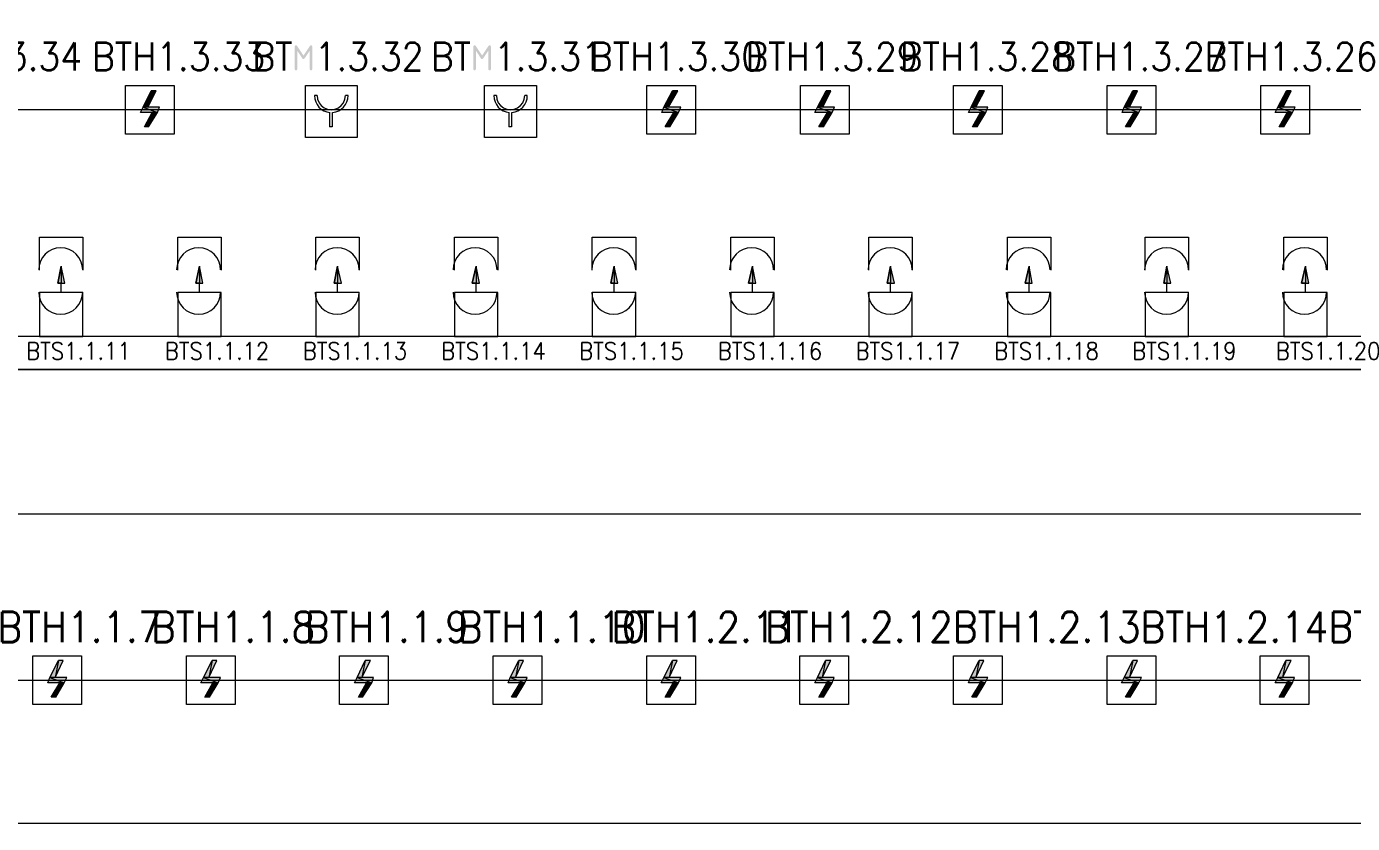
# Model space of a CAD drawing. Header units: millimetres. Extents: x 0 to 420, y 0 to 297.
# Drawn here: x 159.3 to 244.8, y 68.4 to 119.7 of the extents above; entities that cross this region are included whole.
import ezdxf

# ---------------------------------------------------------------- set-up
doc = ezdxf.new("R2010")
doc.units = ezdxf.units.MM
doc.styles.get("Standard").update_dxf_attribs({"font": 'STANDARD'})

msp = doc.modelspace()

# ---------------------------------------------------------------- hatches: boundary and pattern name
for points in [[(177.61402, 118.496842), (177.674309, 118.476585), (177.694497, 118.415814), (177.694497, 116.96281), (177.674309, 116.902314), (177.61402, 116.882333), (177.553248, 116.902314), (177.532991, 116.96281), (177.532991, 118.150679), (177.203916, 117.657893), (177.168776, 117.620961), (177.129502, 117.608835), (177.088987, 117.620961), (177.053434, 117.657893), (176.726012, 118.150679), (176.726012, 116.96281), (176.705755, 116.902314), (176.644983, 116.882333), (176.584487, 116.902314), (176.564506, 116.96281), (176.564506, 118.415814), (176.584487, 118.476585), (176.644983, 118.496842), (176.684671, 118.486645), (176.71609, 118.456604), (177.129502, 117.836487), (177.545118, 118.461013), (177.573781, 118.487816)], [(189.128686, 118.496842), (189.188976, 118.476585), (189.209164, 118.415814), (189.209164, 116.96281), (189.188976, 116.902314), (189.128686, 116.882333), (189.067915, 116.902314), (189.047658, 116.96281), (189.047658, 118.150679), (188.718582, 117.657893), (188.683442, 117.620961), (188.644168, 117.608835), (188.603654, 117.620961), (188.5681, 117.657893), (188.240679, 118.150679), (188.240679, 116.96281), (188.220421, 116.902314), (188.15965, 116.882333), (188.099154, 116.902314), (188.079172, 116.96281), (188.079172, 118.415814), (188.099154, 118.476585), (188.15965, 118.496842), (188.199337, 118.486645), (188.230757, 118.456604), (188.644168, 117.836487), (189.059784, 118.461013), (189.088448, 118.487816)]]:
    msp.add_hatch(color=7).paths.add_polyline_path(points, flags=0)
h = msp.add_hatch(color=1)
h.paths.add_polyline_path([(167.640001, 115.57), (167.301334, 115.57), (167.089668, 114.511666)], flags=0)
h.paths.add_polyline_path([(167.301334, 115.57), (167.089668, 114.511666), (166.793334, 114.511666)], flags=0)
h = msp.add_hatch(color=5)
h.paths.add_polyline_path([(201.252668, 115.57), (200.914001, 115.57), (200.660001, 114.511666)], flags=0)
h.paths.add_polyline_path([(200.914001, 115.57), (200.660001, 114.511666), (200.363668, 114.511666)], flags=0)
h = msp.add_hatch(color=1)
h.paths.add_polyline_path([(211.116334, 115.57), (210.820001, 115.57), (210.608334, 114.511666)], flags=0)
h.paths.add_polyline_path([(210.820001, 115.57), (210.608334, 114.511666), (210.269668, 114.511666)], flags=0)
h = msp.add_hatch(color=1)
h.paths.add_polyline_path([(221.022334, 115.57), (220.683667, 115.57), (220.472001, 114.511666)], flags=0)
h.paths.add_polyline_path([(220.683667, 115.57), (220.472001, 114.511666), (220.175667, 114.511666)], flags=0)
h = msp.add_hatch(color=1)
h.paths.add_polyline_path([(230.886001, 115.57), (230.589667, 115.57), (230.378001, 114.511666)], flags=0)
h.paths.add_polyline_path([(230.589667, 115.57), (230.378001, 114.511666), (230.039334, 114.511666)], flags=0)
h = msp.add_hatch(color=1)
h.paths.add_polyline_path([(240.792001, 115.57), (240.495667, 115.57), (240.284001, 114.511666)], flags=0)
h.paths.add_polyline_path([(240.495667, 115.57), (240.284001, 114.511666), (239.945334, 114.511666)], flags=0)
h = msp.add_hatch(color=1)
h.paths.add_polyline_path([(167.851668, 114.511666), (166.793334, 114.511666), (167.724668, 114.173)], flags=0)
h.paths.add_polyline_path([(166.793334, 114.511666), (167.724668, 114.173), (166.624001, 114.173)], flags=0)
h = msp.add_hatch(color=1)
h.paths.add_polyline_path([(167.724668, 114.173), (167.386001, 114.173), (167.132001, 113.241666)], flags=0)
h.paths.add_polyline_path([(167.386001, 114.173), (167.132001, 113.241666), (166.878001, 113.241666)], flags=0)
h = msp.add_hatch(color=5)
h.paths.add_polyline_path([(201.464334, 114.511666), (200.363668, 114.511666), (201.295001, 114.173)], flags=0)
h.paths.add_polyline_path([(200.363668, 114.511666), (201.295001, 114.173), (200.236668, 114.173)], flags=0)
h = msp.add_hatch(color=5)
h.paths.add_polyline_path([(201.295001, 114.173), (200.998668, 114.173), (200.744668, 113.241666)], flags=0)
h.paths.add_polyline_path([(200.998668, 114.173), (200.744668, 113.241666), (200.448334, 113.241666)], flags=0)
h = msp.add_hatch(color=1)
h.paths.add_polyline_path([(211.370334, 114.511666), (210.269668, 114.511666), (211.201001, 114.173)], flags=0)
h.paths.add_polyline_path([(210.269668, 114.511666), (211.201001, 114.173), (210.100334, 114.173)], flags=0)
h = msp.add_hatch(color=1)
h.paths.add_polyline_path([(211.201001, 114.173), (210.904668, 114.173), (210.650668, 113.241666)], flags=0)
h.paths.add_polyline_path([(210.904668, 114.173), (210.650668, 113.241666), (210.354334, 113.241666)], flags=0)
h = msp.add_hatch(color=1)
h.paths.add_polyline_path([(221.234001, 114.511666), (220.175667, 114.511666), (221.107001, 114.173)], flags=0)
h.paths.add_polyline_path([(220.175667, 114.511666), (221.107001, 114.173), (220.006334, 114.173)], flags=0)
h = msp.add_hatch(color=1)
h.paths.add_polyline_path([(221.107001, 114.173), (220.768334, 114.173), (220.556667, 113.241666)], flags=0)
h.paths.add_polyline_path([(220.768334, 114.173), (220.556667, 113.241666), (220.260334, 113.241666)], flags=0)
h = msp.add_hatch(color=1)
h.paths.add_polyline_path([(231.140001, 114.511666), (230.039334, 114.511666), (230.970667, 114.173)], flags=0)
h.paths.add_polyline_path([(230.039334, 114.511666), (230.970667, 114.173), (229.912334, 114.173)], flags=0)
h = msp.add_hatch(color=1)
h.paths.add_polyline_path([(230.970667, 114.173), (230.674334, 114.173), (230.420334, 113.241666)], flags=0)
h.paths.add_polyline_path([(230.674334, 114.173), (230.420334, 113.241666), (230.124001, 113.241666)], flags=0)
h = msp.add_hatch(color=1)
h.paths.add_polyline_path([(241.046001, 114.511666), (239.945334, 114.511666), (240.876667, 114.173)], flags=0)
h.paths.add_polyline_path([(239.945334, 114.511666), (240.876667, 114.173), (239.776001, 114.173)], flags=0)
h = msp.add_hatch(color=1)
h.paths.add_polyline_path([(240.876667, 114.173), (240.538001, 114.173), (240.326334, 113.241666)], flags=0)
h.paths.add_polyline_path([(240.538001, 114.173), (240.326334, 113.241666), (240.030001, 113.241666)], flags=0)
h = msp.add_hatch(color=6)
h.paths.add_polyline_path([(161.290001, 103.166333), (161.501668, 104.267), (161.501668, 103.166333)], flags=0)
h.paths.add_polyline_path([(161.501668, 104.267), (161.501668, 103.166333), (161.755668, 103.166333)], flags=0)
h = msp.add_hatch(color=6)
h.paths.add_polyline_path([(170.180001, 103.166333), (170.434001, 104.267), (170.434001, 103.166333)], flags=0)
h.paths.add_polyline_path([(170.434001, 104.267), (170.434001, 103.166333), (170.645668, 103.166333)], flags=0)
h = msp.add_hatch(color=6)
h.paths.add_polyline_path([(179.112334, 103.166333), (179.324001, 104.267), (179.324001, 103.166333)], flags=0)
h.paths.add_polyline_path([(179.324001, 104.267), (179.324001, 103.166333), (179.578001, 103.166333)], flags=0)
h = msp.add_hatch(color=6)
h.paths.add_polyline_path([(188.002334, 103.166333), (188.256334, 104.267), (188.256334, 103.166333)], flags=0)
h.paths.add_polyline_path([(188.256334, 104.267), (188.256334, 103.166333), (188.468001, 103.166333)], flags=0)
h = msp.add_hatch(color=6)
h.paths.add_polyline_path([(196.934668, 103.166333), (197.146334, 104.267), (197.146334, 103.166333)], flags=0)
h.paths.add_polyline_path([(197.146334, 104.267), (197.146334, 103.166333), (197.400334, 103.166333)], flags=0)
h = msp.add_hatch(color=6)
h.paths.add_polyline_path([(205.824668, 103.166333), (206.078668, 104.267), (206.078668, 103.166333)], flags=0)
h.paths.add_polyline_path([(206.078668, 104.267), (206.078668, 103.166333), (206.290334, 103.166333)], flags=0)
h = msp.add_hatch(color=6)
h.paths.add_polyline_path([(214.757001, 103.166333), (214.968667, 104.267), (214.968667, 103.166333)], flags=0)
h.paths.add_polyline_path([(214.968667, 104.267), (214.968667, 103.166333), (215.222667, 103.166333)], flags=0)
h = msp.add_hatch(color=6)
h.paths.add_polyline_path([(223.647001, 103.166333), (223.901001, 104.267), (223.901001, 103.166333)], flags=0)
h.paths.add_polyline_path([(223.901001, 104.267), (223.901001, 103.166333), (224.112667, 103.166333)], flags=0)
h = msp.add_hatch(color=6)
h.paths.add_polyline_path([(232.579334, 103.166333), (232.791001, 104.267), (232.791001, 103.166333)], flags=0)
h.paths.add_polyline_path([(232.791001, 104.267), (232.791001, 103.166333), (233.045001, 103.166333)], flags=0)
h = msp.add_hatch(color=6)
h.paths.add_polyline_path([(241.469334, 103.166333), (241.723334, 104.267), (241.723334, 103.166333)], flags=0)
h.paths.add_polyline_path([(241.723334, 104.267), (241.723334, 103.166333), (241.935001, 103.166333)], flags=0)
h = msp.add_hatch(color=1)
h.paths.add_polyline_path([(161.628668, 78.867), (161.332334, 78.867), (161.120668, 77.766333)], flags=0)
h.paths.add_polyline_path([(161.332334, 78.867), (161.120668, 77.766333), (160.782001, 77.766333)], flags=0)
h = msp.add_hatch(color=1)
h.paths.add_polyline_path([(171.534668, 78.867), (171.238334, 78.867), (171.026668, 77.766333)], flags=0)
h.paths.add_polyline_path([(171.238334, 78.867), (171.026668, 77.766333), (170.688001, 77.766333)], flags=0)
h = msp.add_hatch(color=1)
h.paths.add_polyline_path([(181.440668, 78.867), (181.102001, 78.867), (180.890334, 77.766333)], flags=0)
h.paths.add_polyline_path([(181.102001, 78.867), (180.890334, 77.766333), (180.594001, 77.766333)], flags=0)
h = msp.add_hatch(color=1)
h.paths.add_polyline_path([(191.304334, 78.867), (191.008001, 78.867), (190.796334, 77.766333)], flags=0)
h.paths.add_polyline_path([(191.008001, 78.867), (190.796334, 77.766333), (190.457668, 77.766333)], flags=0)
h = msp.add_hatch(color=1)
h.paths.add_polyline_path([(201.210334, 78.867), (200.914001, 78.867), (200.702334, 77.766333)], flags=0)
h.paths.add_polyline_path([(200.914001, 78.867), (200.702334, 77.766333), (200.363668, 77.766333)], flags=0)
h = msp.add_hatch(color=1)
h.paths.add_polyline_path([(211.116334, 78.867), (210.777668, 78.867), (210.566001, 77.766333)], flags=0)
h.paths.add_polyline_path([(210.777668, 78.867), (210.566001, 77.766333), (210.269668, 77.766333)], flags=0)
h = msp.add_hatch(color=1)
h.paths.add_polyline_path([(220.980001, 78.867), (220.683667, 78.867), (220.472001, 77.766333)], flags=0)
h.paths.add_polyline_path([(220.683667, 78.867), (220.472001, 77.766333), (220.133334, 77.766333)], flags=0)
h = msp.add_hatch(color=1)
h.paths.add_polyline_path([(230.886001, 78.867), (230.589667, 78.867), (230.378001, 77.766333)], flags=0)
h.paths.add_polyline_path([(230.589667, 78.867), (230.378001, 77.766333), (230.039334, 77.766333)], flags=0)
h = msp.add_hatch(color=1)
h.paths.add_polyline_path([(240.792001, 78.867), (240.453334, 78.867), (240.241667, 77.766333)], flags=0)
h.paths.add_polyline_path([(240.453334, 78.867), (240.241667, 77.766333), (239.945334, 77.766333)], flags=0)
h = msp.add_hatch(color=1)
h.paths.add_polyline_path([(161.882668, 77.766333), (160.782001, 77.766333), (161.713334, 77.427666)], flags=0)
h.paths.add_polyline_path([(160.782001, 77.766333), (161.713334, 77.427666), (160.655001, 77.427666)], flags=0)
h = msp.add_hatch(color=1)
h.paths.add_polyline_path([(161.713334, 77.427666), (161.417001, 77.427666), (161.163001, 76.496333)], flags=0)
h.paths.add_polyline_path([(161.417001, 77.427666), (161.163001, 76.496333), (160.866668, 76.496333)], flags=0)
h = msp.add_hatch(color=1)
h.paths.add_polyline_path([(171.788668, 77.766333), (170.688001, 77.766333), (171.619334, 77.427666)], flags=0)
h.paths.add_polyline_path([(170.688001, 77.766333), (171.619334, 77.427666), (170.518668, 77.427666)], flags=0)
h = msp.add_hatch(color=1)
h.paths.add_polyline_path([(171.619334, 77.427666), (171.280668, 77.427666), (171.069001, 76.496333)], flags=0)
h.paths.add_polyline_path([(171.280668, 77.427666), (171.069001, 76.496333), (170.772668, 76.496333)], flags=0)
h = msp.add_hatch(color=1)
h.paths.add_polyline_path([(181.652334, 77.766333), (180.594001, 77.766333), (181.525334, 77.427666)], flags=0)
h.paths.add_polyline_path([(180.594001, 77.766333), (181.525334, 77.427666), (180.424668, 77.427666)], flags=0)
h = msp.add_hatch(color=1)
h.paths.add_polyline_path([(181.525334, 77.427666), (181.186668, 77.427666), (180.932668, 76.496333)], flags=0)
h.paths.add_polyline_path([(181.186668, 77.427666), (180.932668, 76.496333), (180.678668, 76.496333)], flags=0)
h = msp.add_hatch(color=1)
h.paths.add_polyline_path([(191.558334, 77.766333), (190.457668, 77.766333), (191.389001, 77.427666)], flags=0)
h.paths.add_polyline_path([(190.457668, 77.766333), (191.389001, 77.427666), (190.330668, 77.427666)], flags=0)
h = msp.add_hatch(color=1)
h.paths.add_polyline_path([(191.389001, 77.427666), (191.092668, 77.427666), (190.838668, 76.496333)], flags=0)
h.paths.add_polyline_path([(191.092668, 77.427666), (190.838668, 76.496333), (190.542334, 76.496333)], flags=0)
h = msp.add_hatch(color=1)
h.paths.add_polyline_path([(201.464334, 77.766333), (200.363668, 77.766333), (201.295001, 77.427666)], flags=0)
h.paths.add_polyline_path([(200.363668, 77.766333), (201.295001, 77.427666), (200.194334, 77.427666)], flags=0)
h = msp.add_hatch(color=1)
h.paths.add_polyline_path([(201.295001, 77.427666), (200.956334, 77.427666), (200.744668, 76.496333)], flags=0)
h.paths.add_polyline_path([(200.956334, 77.427666), (200.744668, 76.496333), (200.448334, 76.496333)], flags=0)
h = msp.add_hatch(color=1)
h.paths.add_polyline_path([(211.328001, 77.766333), (210.269668, 77.766333), (211.201001, 77.427666)], flags=0)
h.paths.add_polyline_path([(210.269668, 77.766333), (211.201001, 77.427666), (210.100334, 77.427666)], flags=0)
h = msp.add_hatch(color=1)
h.paths.add_polyline_path([(211.201001, 77.427666), (210.862334, 77.427666), (210.650668, 76.496333)], flags=0)
h.paths.add_polyline_path([(210.862334, 77.427666), (210.650668, 76.496333), (210.354334, 76.496333)], flags=0)
h = msp.add_hatch(color=1)
h.paths.add_polyline_path([(221.234001, 77.766333), (220.133334, 77.766333), (221.064667, 77.427666)], flags=0)
h.paths.add_polyline_path([(220.133334, 77.766333), (221.064667, 77.427666), (220.006334, 77.427666)], flags=0)
h = msp.add_hatch(color=1)
h.paths.add_polyline_path([(221.064667, 77.427666), (220.768334, 77.427666), (220.514334, 76.496333)], flags=0)
h.paths.add_polyline_path([(220.768334, 77.427666), (220.514334, 76.496333), (220.218001, 76.496333)], flags=0)
h = msp.add_hatch(color=1)
h.paths.add_polyline_path([(231.140001, 77.766333), (230.039334, 77.766333), (230.970667, 77.427666)], flags=0)
h.paths.add_polyline_path([(230.039334, 77.766333), (230.970667, 77.427666), (229.870001, 77.427666)], flags=0)
h = msp.add_hatch(color=1)
h.paths.add_polyline_path([(230.970667, 77.427666), (230.674334, 77.427666), (230.420334, 76.496333)], flags=0)
h.paths.add_polyline_path([(230.674334, 77.427666), (230.420334, 76.496333), (230.124001, 76.496333)], flags=0)
h = msp.add_hatch(color=1)
h.paths.add_polyline_path([(241.003667, 77.766333), (239.945334, 77.766333), (240.876667, 77.427666)], flags=0)
h.paths.add_polyline_path([(239.945334, 77.766333), (240.876667, 77.427666), (239.776001, 77.427666)], flags=0)
h = msp.add_hatch(color=1)
h.paths.add_polyline_path([(240.876667, 77.427666), (240.538001, 77.427666), (240.326334, 76.496333)], flags=0)
h.paths.add_polyline_path([(240.538001, 77.427666), (240.326334, 76.496333), (240.030001, 76.496333)], flags=0)

# ---------------------------------------------------------------- linework, layer by layer
at = {"color": 7, "lineweight": 0}
msp.add_lwpolyline([(25.696335, 97.620666), (25.696335, 193.928999), (368.850334, 193.928999), (368.850334, 97.620666), (25.696335, 97.620666), (368.850334, 97.620666), (368.850334, 68.368333), (25.696335, 68.368333)], close=True, dxfattribs=at)
at = {"color": 1, "lineweight": 0}
for points in [[(73.702335, 124.714), (76.538668, 124.714), (76.538668, 77.597), (297.434, 77.597), (297.434, 114.342333), (105.664001, 114.342333), (105.664001, 125.941666), (357.251, 125.941666), (357.251, 139.191999), (105.664001, 139.191999), (105.664001, 148.505333), (357.251, 148.505333), (357.251, 185.462333), (262.466667, 185.462333)], [(177.842334, 115.273666), (178.011668, 115.273666)], [(177.842334, 115.255704), (177.861552, 115.048818), (177.918073, 114.854688), (178.008294, 114.677213), (178.128613, 114.520295), (178.275428, 114.387834), (178.445136, 114.283732), (178.634133, 114.211888), (178.838819, 114.176204)], [(178.011668, 115.25625), (178.042354, 115.01803), (178.132349, 114.79959), (178.27551, 114.611646), (178.465693, 114.464913), (178.687592, 114.372973), (178.921834, 114.342327), (179.156077, 114.372973), (179.377976, 114.464913), (179.568158, 114.611646), (179.711319, 114.79959), (179.801315, 115.01803), (179.832001, 115.25625)], [(179.004867, 114.176191), (179.20955, 114.211877), (179.398544, 114.283725), (179.568246, 114.387833), (179.715056, 114.520298), (179.835373, 114.677219), (179.925595, 114.854693), (179.982122, 115.048818), (180.001351, 115.255691)], [(179.832001, 115.273666), (180.001334, 115.273666)], [(189.399334, 115.273666), (189.568668, 115.273666)], [(189.399334, 115.255704), (189.418552, 115.048818), (189.475073, 114.854688), (189.565294, 114.677213), (189.685613, 114.520295), (189.832428, 114.387834), (190.002136, 114.283732), (190.191133, 114.211888), (190.395819, 114.176204)], [(189.568668, 115.25625), (189.599354, 115.01803), (189.689349, 114.79959), (189.83251, 114.611646), (190.022693, 114.464913), (190.244592, 114.372973), (190.478834, 114.342327), (190.713076, 114.372973), (190.934976, 114.464913), (191.125158, 114.611646), (191.268319, 114.79959), (191.358315, 115.01803), (191.389001, 115.25625)], [(190.561867, 114.176191), (190.76655, 114.211877), (190.955544, 114.283725), (191.125246, 114.387833), (191.272056, 114.520298), (191.392373, 114.677219), (191.482595, 114.854693), (191.539122, 115.048818), (191.558351, 115.255691)], [(191.389001, 115.273666), (191.558334, 115.273666)], [(178.816001, 114.173), (178.816001, 113.241666)], [(178.985334, 114.173), (178.985334, 113.241666)], [(190.373001, 114.173), (190.373001, 113.241666)], [(190.542334, 114.173), (190.542334, 113.241666)], [(178.985334, 113.241666), (178.816001, 113.241666)], [(190.542334, 113.241666), (190.373001, 113.241666)]]:
    msp.add_lwpolyline(points, dxfattribs=at)
at = {"color": 7, "lineweight": 0}
for points in [[(165.650334, 115.908666), (168.783001, 115.908666)], [(177.249668, 115.908666), (180.594001, 115.908666)], [(188.806668, 115.908666), (192.151001, 115.908666)], [(199.263001, 115.908666), (202.395668, 115.908666)], [(209.169001, 115.908666), (212.301667, 115.908666)], [(219.032667, 115.908666), (222.165334, 115.908666)], [(228.938667, 115.908666), (232.071334, 115.908666)], [(238.844667, 115.908666), (241.977334, 115.908666)], [(159.681334, 79.163333), (162.814001, 79.163333)], [(169.587334, 79.163333), (172.720001, 79.163333)], [(179.451001, 79.163333), (182.583668, 79.163333)], [(189.357001, 79.163333), (192.489668, 79.163333)], [(199.263001, 79.163333), (202.395668, 79.163333)], [(209.126668, 79.163333), (212.259334, 79.163333)], [(219.032667, 79.163333), (222.165334, 79.163333)], [(228.938667, 79.163333), (232.071334, 79.163333)], [(238.802334, 79.163333), (241.935001, 79.163333)]]:
    msp.add_lwpolyline(points, dxfattribs=at)
at = {"color": 1, "lineweight": 0}
for points in [[(168.783001, 112.776), (165.650334, 112.776), (165.650334, 115.908666), (168.783001, 115.908666)], [(167.301334, 115.57), (167.089668, 114.511666), (166.793334, 114.511666)], [(167.640001, 115.57), (167.301334, 115.57), (167.089668, 114.511666)], [(180.594001, 115.908666), (180.594001, 112.564333), (177.249668, 112.564333), (177.249668, 115.908666)], [(192.151001, 115.908666), (192.151001, 112.564333), (188.806668, 112.564333), (188.806668, 115.908666)], [(212.301667, 112.776), (209.169001, 112.776), (209.169001, 115.908666), (212.301667, 115.908666)], [(210.820001, 115.57), (210.608334, 114.511666), (210.269668, 114.511666)], [(211.116334, 115.57), (210.820001, 115.57), (210.608334, 114.511666)], [(222.165334, 112.776), (219.032667, 112.776), (219.032667, 115.908666), (222.165334, 115.908666)], [(220.683667, 115.57), (220.472001, 114.511666), (220.175667, 114.511666)], [(221.022334, 115.57), (220.683667, 115.57), (220.472001, 114.511666)], [(232.071334, 112.776), (228.938667, 112.776), (228.938667, 115.908666), (232.071334, 115.908666)], [(230.589667, 115.57), (230.378001, 114.511666), (230.039334, 114.511666)], [(230.886001, 115.57), (230.589667, 115.57), (230.378001, 114.511666)], [(241.977334, 112.776), (238.844667, 112.776), (238.844667, 115.908666), (241.977334, 115.908666)], [(240.495667, 115.57), (240.284001, 114.511666), (239.945334, 114.511666)], [(240.792001, 115.57), (240.495667, 115.57), (240.284001, 114.511666)], [(166.793334, 114.511666), (167.724668, 114.173), (166.624001, 114.173)], [(167.851668, 114.511666), (166.793334, 114.511666), (167.724668, 114.173)], [(167.386001, 114.173), (167.132001, 113.241666), (166.878001, 113.241666)], [(167.724668, 114.173), (167.386001, 114.173), (167.132001, 113.241666)], [(210.269668, 114.511666), (211.201001, 114.173), (210.100334, 114.173)], [(211.370334, 114.511666), (210.269668, 114.511666), (211.201001, 114.173)], [(210.904668, 114.173), (210.650668, 113.241666), (210.354334, 113.241666)], [(211.201001, 114.173), (210.904668, 114.173), (210.650668, 113.241666)], [(220.175667, 114.511666), (221.107001, 114.173), (220.006334, 114.173)], [(221.234001, 114.511666), (220.175667, 114.511666), (221.107001, 114.173)], [(220.768334, 114.173), (220.556667, 113.241666), (220.260334, 113.241666)], [(221.107001, 114.173), (220.768334, 114.173), (220.556667, 113.241666)], [(230.039334, 114.511666), (230.970667, 114.173), (229.912334, 114.173)], [(231.140001, 114.511666), (230.039334, 114.511666), (230.970667, 114.173)], [(230.674334, 114.173), (230.420334, 113.241666), (230.124001, 113.241666)], [(230.970667, 114.173), (230.674334, 114.173), (230.420334, 113.241666)], [(239.945334, 114.511666), (240.876667, 114.173), (239.776001, 114.173)], [(241.046001, 114.511666), (239.945334, 114.511666), (240.876667, 114.173)], [(240.538001, 114.173), (240.326334, 113.241666), (240.030001, 113.241666)], [(240.876667, 114.173), (240.538001, 114.173), (240.326334, 113.241666)], [(162.814001, 76.030666), (159.681334, 76.030666), (159.681334, 79.163333), (162.814001, 79.163333)], [(161.332334, 78.867), (161.120668, 77.766333), (160.782001, 77.766333)], [(161.628668, 78.867), (161.332334, 78.867), (161.120668, 77.766333)], [(172.720001, 76.030666), (169.587334, 76.030666), (169.587334, 79.163333), (172.720001, 79.163333)], [(171.238334, 78.867), (171.026668, 77.766333), (170.688001, 77.766333)], [(171.534668, 78.867), (171.238334, 78.867), (171.026668, 77.766333)], [(182.583668, 76.030666), (179.451001, 76.030666), (179.451001, 79.163333), (182.583668, 79.163333)], [(181.102001, 78.867), (180.890334, 77.766333), (180.594001, 77.766333)], [(181.440668, 78.867), (181.102001, 78.867), (180.890334, 77.766333)], [(192.489668, 76.030666), (189.357001, 76.030666), (189.357001, 79.163333), (192.489668, 79.163333)], [(191.008001, 78.867), (190.796334, 77.766333), (190.457668, 77.766333)], [(191.304334, 78.867), (191.008001, 78.867), (190.796334, 77.766333)], [(202.395668, 76.030666), (199.263001, 76.030666), (199.263001, 79.163333), (202.395668, 79.163333)], [(200.914001, 78.867), (200.702334, 77.766333), (200.363668, 77.766333)], [(201.210334, 78.867), (200.914001, 78.867), (200.702334, 77.766333)], [(212.259334, 76.030666), (209.126668, 76.030666), (209.126668, 79.163333), (212.259334, 79.163333)], [(210.777668, 78.867), (210.566001, 77.766333), (210.269668, 77.766333)], [(211.116334, 78.867), (210.777668, 78.867), (210.566001, 77.766333)], [(222.165334, 76.030666), (219.032667, 76.030666), (219.032667, 79.163333), (222.165334, 79.163333)], [(220.683667, 78.867), (220.472001, 77.766333), (220.133334, 77.766333)], [(220.980001, 78.867), (220.683667, 78.867), (220.472001, 77.766333)], [(232.071334, 76.030666), (228.938667, 76.030666), (228.938667, 79.163333), (232.071334, 79.163333)], [(230.589667, 78.867), (230.378001, 77.766333), (230.039334, 77.766333)], [(230.886001, 78.867), (230.589667, 78.867), (230.378001, 77.766333)], [(241.935001, 76.030666), (238.802334, 76.030666), (238.802334, 79.163333), (241.935001, 79.163333)], [(240.453334, 78.867), (240.241667, 77.766333), (239.945334, 77.766333)], [(240.792001, 78.867), (240.453334, 78.867), (240.241667, 77.766333)], [(160.782001, 77.766333), (161.713334, 77.427666), (160.655001, 77.427666)], [(161.882668, 77.766333), (160.782001, 77.766333), (161.713334, 77.427666)], [(161.417001, 77.427666), (161.163001, 76.496333), (160.866668, 76.496333)], [(161.713334, 77.427666), (161.417001, 77.427666), (161.163001, 76.496333)], [(170.688001, 77.766333), (171.619334, 77.427666), (170.518668, 77.427666)], [(171.788668, 77.766333), (170.688001, 77.766333), (171.619334, 77.427666)], [(171.280668, 77.427666), (171.069001, 76.496333), (170.772668, 76.496333)], [(171.619334, 77.427666), (171.280668, 77.427666), (171.069001, 76.496333)], [(180.594001, 77.766333), (181.525334, 77.427666), (180.424668, 77.427666)], [(181.652334, 77.766333), (180.594001, 77.766333), (181.525334, 77.427666)], [(181.186668, 77.427666), (180.932668, 76.496333), (180.678668, 76.496333)], [(181.525334, 77.427666), (181.186668, 77.427666), (180.932668, 76.496333)], [(190.457668, 77.766333), (191.389001, 77.427666), (190.330668, 77.427666)], [(191.558334, 77.766333), (190.457668, 77.766333), (191.389001, 77.427666)], [(191.092668, 77.427666), (190.838668, 76.496333), (190.542334, 76.496333)], [(191.389001, 77.427666), (191.092668, 77.427666), (190.838668, 76.496333)], [(200.363668, 77.766333), (201.295001, 77.427666), (200.194334, 77.427666)], [(201.464334, 77.766333), (200.363668, 77.766333), (201.295001, 77.427666)], [(200.956334, 77.427666), (200.744668, 76.496333), (200.448334, 76.496333)], [(201.295001, 77.427666), (200.956334, 77.427666), (200.744668, 76.496333)], [(210.269668, 77.766333), (211.201001, 77.427666), (210.100334, 77.427666)], [(211.328001, 77.766333), (210.269668, 77.766333), (211.201001, 77.427666)], [(210.862334, 77.427666), (210.650668, 76.496333), (210.354334, 76.496333)], [(211.201001, 77.427666), (210.862334, 77.427666), (210.650668, 76.496333)], [(220.133334, 77.766333), (221.064667, 77.427666), (220.006334, 77.427666)], [(221.234001, 77.766333), (220.133334, 77.766333), (221.064667, 77.427666)], [(220.768334, 77.427666), (220.514334, 76.496333), (220.218001, 76.496333)], [(221.064667, 77.427666), (220.768334, 77.427666), (220.514334, 76.496333)], [(230.039334, 77.766333), (230.970667, 77.427666), (229.870001, 77.427666)], [(231.140001, 77.766333), (230.039334, 77.766333), (230.970667, 77.427666)], [(230.674334, 77.427666), (230.420334, 76.496333), (230.124001, 76.496333)], [(230.970667, 77.427666), (230.674334, 77.427666), (230.420334, 76.496333)], [(239.945334, 77.766333), (240.876667, 77.427666), (239.776001, 77.427666)], [(241.003667, 77.766333), (239.945334, 77.766333), (240.876667, 77.427666)], [(240.538001, 77.427666), (240.326334, 76.496333), (240.030001, 76.496333)], [(240.876667, 77.427666), (240.538001, 77.427666), (240.326334, 76.496333)]]:
    msp.add_lwpolyline(points, close=True, dxfattribs=at)
at = {"color": 5, "lineweight": 0}
for points in [[(202.395668, 112.776), (199.263001, 112.776), (199.263001, 115.908666), (202.395668, 115.908666)], [(200.914001, 115.57), (200.660001, 114.511666), (200.363668, 114.511666)], [(201.252668, 115.57), (200.914001, 115.57), (200.660001, 114.511666)], [(200.363668, 114.511666), (201.295001, 114.173), (200.236668, 114.173)], [(201.464334, 114.511666), (200.363668, 114.511666), (201.295001, 114.173)], [(200.998668, 114.173), (200.744668, 113.241666), (200.448334, 113.241666)], [(201.295001, 114.173), (200.998668, 114.173), (200.744668, 113.241666)]]:
    msp.add_lwpolyline(points, close=True, dxfattribs=at)
at = {"color": 6, "lineweight": 0}
for points in [[(160.104668, 104.013), (160.104668, 106.129666), (162.898668, 106.129666), (162.898668, 104.013)], [(169.037001, 104.013), (169.037001, 106.129666), (171.831001, 106.129666), (171.831001, 104.013)], [(177.927001, 104.013), (177.927001, 106.129666), (180.721001, 106.129666), (180.721001, 104.013)], [(186.859334, 104.013), (186.859334, 106.129666), (189.653334, 106.129666), (189.653334, 104.013)], [(195.749334, 104.013), (195.749334, 106.129666), (198.543334, 106.129666), (198.543334, 104.013)], [(204.681668, 104.013), (204.681668, 106.129666), (207.475668, 106.129666), (207.475668, 104.013)], [(213.571667, 104.013), (213.571667, 106.129666), (216.365667, 106.129666), (216.365667, 104.013)], [(222.504001, 104.013), (222.504001, 106.129666), (225.298001, 106.129666), (225.298001, 104.013)], [(231.394001, 104.013), (231.394001, 106.129666), (234.188001, 106.129666), (234.188001, 104.013)], [(240.326334, 104.013), (240.326334, 106.129666), (243.120334, 106.129666), (243.120334, 104.013)], [(162.898668, 104.034568), (162.869789, 104.320317), (162.787111, 104.586454), (162.656335, 104.827279), (162.483161, 105.037096), (162.27329, 105.210206), (162.032423, 105.34091), (161.766259, 105.423512), (161.480501, 105.452312), (161.194743, 105.423512), (160.92858, 105.34091), (160.687712, 105.210206), (160.477841, 105.037096), (160.304667, 104.827279), (160.173891, 104.586454), (160.091213, 104.320317), (160.062334, 104.034568)], [(171.788668, 104.034568), (171.759789, 104.320317), (171.677111, 104.586454), (171.546335, 104.827279), (171.373161, 105.037096), (171.16329, 105.210206), (170.922422, 105.34091), (170.656259, 105.423512), (170.370501, 105.452312), (170.084743, 105.423512), (169.81858, 105.34091), (169.577712, 105.210206), (169.367841, 105.037096), (169.194667, 104.827279), (169.063891, 104.586454), (168.981213, 104.320317), (168.952334, 104.034568)], [(180.721001, 104.034568), (180.692122, 104.320317), (180.609444, 104.586454), (180.478668, 104.827279), (180.305494, 105.037096), (180.095623, 105.210206), (179.854756, 105.34091), (179.588593, 105.423512), (179.302834, 105.452312), (179.017076, 105.423512), (178.750913, 105.34091), (178.510045, 105.210206), (178.300175, 105.037096), (178.127001, 104.827279), (177.996225, 104.586454), (177.913547, 104.320317), (177.884668, 104.034568)], [(189.611001, 104.034568), (189.582122, 104.320317), (189.499444, 104.586454), (189.368668, 104.827279), (189.195494, 105.037096), (188.985623, 105.210206), (188.744756, 105.34091), (188.478593, 105.423512), (188.192834, 105.452312), (187.907076, 105.423512), (187.640913, 105.34091), (187.400045, 105.210206), (187.190175, 105.037096), (187.017001, 104.827279), (186.886225, 104.586454), (186.803547, 104.320317), (186.774668, 104.034568)], [(198.543334, 104.034568), (198.514455, 104.320317), (198.431777, 104.586454), (198.301001, 104.827279), (198.127827, 105.037096), (197.917956, 105.210206), (197.677089, 105.34091), (197.410926, 105.423512), (197.125168, 105.452312), (196.839409, 105.423512), (196.573246, 105.34091), (196.332379, 105.210206), (196.122508, 105.037096), (195.949334, 104.827279), (195.818558, 104.586454), (195.73588, 104.320317), (195.707001, 104.034568)], [(207.433334, 104.034568), (207.404455, 104.320317), (207.321777, 104.586454), (207.191001, 104.827279), (207.017827, 105.037096), (206.807956, 105.210206), (206.567089, 105.34091), (206.300926, 105.423512), (206.015168, 105.452312), (205.729409, 105.423512), (205.463246, 105.34091), (205.222379, 105.210206), (205.012508, 105.037096), (204.839334, 104.827279), (204.708558, 104.586454), (204.62588, 104.320317), (204.597001, 104.034568)], [(216.365667, 104.034568), (216.336788, 104.320317), (216.254111, 104.586454), (216.123334, 104.827279), (215.950161, 105.037096), (215.74029, 105.210206), (215.499422, 105.34091), (215.233259, 105.423512), (214.947501, 105.452312), (214.661742, 105.423512), (214.395579, 105.34091), (214.154712, 105.210206), (213.944841, 105.037096), (213.771667, 104.827279), (213.640891, 104.586454), (213.558213, 104.320317), (213.529334, 104.034568)], [(225.255667, 104.034568), (225.226788, 104.320317), (225.144111, 104.586454), (225.013334, 104.827279), (224.84016, 105.037096), (224.63029, 105.210206), (224.389422, 105.34091), (224.123259, 105.423512), (223.837501, 105.452312), (223.551742, 105.423512), (223.285579, 105.34091), (223.044712, 105.210206), (222.834841, 105.037096), (222.661667, 104.827279), (222.530891, 104.586454), (222.448213, 104.320317), (222.419334, 104.034568)], [(234.188001, 104.034568), (234.159122, 104.320317), (234.076444, 104.586454), (233.945668, 104.827279), (233.772494, 105.037096), (233.562623, 105.210206), (233.321756, 105.34091), (233.055592, 105.423512), (232.769834, 105.452312), (232.484076, 105.423512), (232.217913, 105.34091), (231.977045, 105.210206), (231.767174, 105.037096), (231.594001, 104.827279), (231.463224, 104.586454), (231.380546, 104.320317), (231.351667, 104.034568)], [(243.078001, 104.034568), (243.049122, 104.320317), (242.966444, 104.586454), (242.835668, 104.827279), (242.662494, 105.037096), (242.452623, 105.210206), (242.211756, 105.34091), (241.945592, 105.423512), (241.659834, 105.452312), (241.374076, 105.423512), (241.107913, 105.34091), (240.867045, 105.210206), (240.657174, 105.037096), (240.484001, 104.827279), (240.353224, 104.586454), (240.270546, 104.320317), (240.241667, 104.034568)], [(161.501668, 102.573666), (161.501668, 103.166333), (161.755668, 103.166333), (161.501668, 104.267), (161.290001, 103.166333), (161.501668, 103.166333)], [(170.434001, 102.573666), (170.434001, 103.166333), (170.645668, 103.166333), (170.434001, 104.267), (170.180001, 103.166333), (170.434001, 103.166333)], [(179.324001, 102.573666), (179.324001, 103.166333), (179.578001, 103.166333), (179.324001, 104.267), (179.112334, 103.166333), (179.324001, 103.166333)], [(188.256334, 102.573666), (188.256334, 103.166333), (188.468001, 103.166333), (188.256334, 104.267), (188.002334, 103.166333), (188.256334, 103.166333)], [(197.146334, 102.573666), (197.146334, 103.166333), (197.400334, 103.166333), (197.146334, 104.267), (196.934668, 103.166333), (197.146334, 103.166333)], [(206.078668, 102.573666), (206.078668, 103.166333), (206.290334, 103.166333), (206.078668, 104.267), (205.824668, 103.166333), (206.078668, 103.166333)], [(214.968667, 102.573666), (214.968667, 103.166333), (215.222667, 103.166333), (214.968667, 104.267), (214.757001, 103.166333), (214.968667, 103.166333)], [(223.901001, 102.573666), (223.901001, 103.166333), (224.112667, 103.166333), (223.901001, 104.267), (223.647001, 103.166333), (223.901001, 103.166333)], [(232.791001, 102.573666), (232.791001, 103.166333), (233.045001, 103.166333), (232.791001, 104.267), (232.579334, 103.166333), (232.791001, 103.166333)], [(241.723334, 102.573666), (241.723334, 103.166333), (241.935001, 103.166333), (241.723334, 104.267), (241.469334, 103.166333), (241.723334, 103.166333)], [(160.062334, 102.594833), (160.091147, 102.309029), (160.173784, 102.042828), (160.304541, 101.801932), (160.477714, 101.592046), (160.687601, 101.418873), (160.928496, 101.288116), (161.194698, 101.205479), (161.480501, 101.176666), (161.766305, 101.205479), (162.032506, 101.288116), (162.273401, 101.418873), (162.483288, 101.592046), (162.656461, 101.801932), (162.787218, 102.042828), (162.869855, 102.309029), (162.898668, 102.594833)], [(168.952334, 102.594833), (168.981147, 102.309029), (169.063784, 102.042828), (169.194541, 101.801932), (169.367714, 101.592046), (169.577601, 101.418873), (169.818496, 101.288116), (170.084698, 101.205479), (170.370501, 101.176666), (170.656304, 101.205479), (170.922506, 101.288116), (171.163401, 101.418873), (171.373288, 101.592046), (171.546461, 101.801932), (171.677218, 102.042828), (171.759855, 102.309029), (171.788668, 102.594833)], [(177.884668, 102.594833), (177.913481, 102.309029), (177.996117, 102.042828), (178.126874, 101.801932), (178.300048, 101.592046), (178.509934, 101.418873), (178.750829, 101.288116), (179.017031, 101.205479), (179.302834, 101.176666), (179.588638, 101.205479), (179.854839, 101.288116), (180.095735, 101.418873), (180.305621, 101.592046), (180.478794, 101.801932), (180.609551, 102.042828), (180.692188, 102.309029), (180.721001, 102.594833)], [(186.774668, 102.594833), (186.803481, 102.309029), (186.886117, 102.042828), (187.016874, 101.801932), (187.190048, 101.592046), (187.399934, 101.418873), (187.640829, 101.288116), (187.907031, 101.205479), (188.192834, 101.176666), (188.478638, 101.205479), (188.744839, 101.288116), (188.985735, 101.418873), (189.195621, 101.592046), (189.368794, 101.801932), (189.499551, 102.042828), (189.582188, 102.309029), (189.611001, 102.594833)], [(195.707001, 102.594833), (195.735814, 102.309029), (195.818451, 102.042828), (195.949208, 101.801932), (196.122381, 101.592046), (196.332267, 101.418873), (196.573163, 101.288116), (196.839364, 101.205479), (197.125168, 101.176666), (197.410971, 101.205479), (197.677172, 101.288116), (197.918068, 101.418873), (198.127954, 101.592046), (198.301128, 101.801932), (198.431884, 102.042828), (198.514521, 102.309029), (198.543334, 102.594833)], [(204.597001, 102.594833), (204.625814, 102.309029), (204.708451, 102.042828), (204.839207, 101.801932), (205.012381, 101.592046), (205.222267, 101.418873), (205.463163, 101.288116), (205.729364, 101.205479), (206.015168, 101.176666), (206.300971, 101.205479), (206.567172, 101.288116), (206.808068, 101.418873), (207.017954, 101.592046), (207.191128, 101.801932), (207.321884, 102.042828), (207.404521, 102.309029), (207.433334, 102.594833)], [(213.529334, 102.594833), (213.558147, 102.309029), (213.640784, 102.042828), (213.771541, 101.801932), (213.944714, 101.592046), (214.1546, 101.418873), (214.395496, 101.288116), (214.661697, 101.205479), (214.947501, 101.176666), (215.233304, 101.205479), (215.499506, 101.288116), (215.740401, 101.418873), (215.950288, 101.592046), (216.123461, 101.801932), (216.254218, 102.042828), (216.336854, 102.309029), (216.365667, 102.594833)], [(222.419334, 102.594833), (222.448147, 102.309029), (222.530784, 102.042828), (222.661541, 101.801932), (222.834714, 101.592046), (223.0446, 101.418873), (223.285496, 101.288116), (223.551697, 101.205479), (223.837501, 101.176666), (224.123304, 101.205479), (224.389506, 101.288116), (224.630401, 101.418873), (224.840287, 101.592046), (225.013461, 101.801932), (225.144218, 102.042828), (225.226854, 102.309029), (225.255667, 102.594833)], [(231.351667, 102.594833), (231.38048, 102.309029), (231.463117, 102.042828), (231.593874, 101.801932), (231.767047, 101.592046), (231.976934, 101.418873), (232.217829, 101.288116), (232.484031, 101.205479), (232.769834, 101.176666), (233.055638, 101.205479), (233.321839, 101.288116), (233.562735, 101.418873), (233.772621, 101.592046), (233.945794, 101.801932), (234.076551, 102.042828), (234.159188, 102.309029), (234.188001, 102.594833)], [(240.241667, 102.594833), (240.27048, 102.309029), (240.353117, 102.042828), (240.483874, 101.801932), (240.657047, 101.592046), (240.866934, 101.418873), (241.107829, 101.288116), (241.374031, 101.205479), (241.659834, 101.176666), (241.945638, 101.205479), (242.211839, 101.288116), (242.452734, 101.418873), (242.662621, 101.592046), (242.835794, 101.801932), (242.966551, 102.042828), (243.049188, 102.309029), (243.078001, 102.594833)], [(112.056335, 88.307333), (345.821, 88.307333), (345.821, 99.737333), (91.609335, 99.737333)]]:
    msp.add_lwpolyline(points, dxfattribs=at)
for points in [[(161.290001, 103.166333), (161.501668, 104.267), (161.501668, 103.166333)], [(161.501668, 104.267), (161.501668, 103.166333), (161.755668, 103.166333)], [(170.180001, 103.166333), (170.434001, 104.267), (170.434001, 103.166333)], [(170.434001, 104.267), (170.434001, 103.166333), (170.645668, 103.166333)], [(179.112334, 103.166333), (179.324001, 104.267), (179.324001, 103.166333)], [(179.324001, 104.267), (179.324001, 103.166333), (179.578001, 103.166333)], [(188.002334, 103.166333), (188.256334, 104.267), (188.256334, 103.166333)], [(188.256334, 104.267), (188.256334, 103.166333), (188.468001, 103.166333)], [(196.934668, 103.166333), (197.146334, 104.267), (197.146334, 103.166333)], [(197.146334, 104.267), (197.146334, 103.166333), (197.400334, 103.166333)], [(205.824668, 103.166333), (206.078668, 104.267), (206.078668, 103.166333)], [(206.078668, 104.267), (206.078668, 103.166333), (206.290334, 103.166333)], [(214.757001, 103.166333), (214.968667, 104.267), (214.968667, 103.166333)], [(214.968667, 104.267), (214.968667, 103.166333), (215.222667, 103.166333)], [(223.647001, 103.166333), (223.901001, 104.267), (223.901001, 103.166333)], [(223.901001, 104.267), (223.901001, 103.166333), (224.112667, 103.166333)], [(232.579334, 103.166333), (232.791001, 104.267), (232.791001, 103.166333)], [(232.791001, 104.267), (232.791001, 103.166333), (233.045001, 103.166333)], [(241.469334, 103.166333), (241.723334, 104.267), (241.723334, 103.166333)], [(241.723334, 104.267), (241.723334, 103.166333), (241.935001, 103.166333)], [(162.898668, 99.737333), (162.898668, 102.573666), (160.104668, 102.573666), (160.104668, 99.737333)], [(171.831001, 99.737333), (171.831001, 102.573666), (169.037001, 102.573666), (169.037001, 99.737333)], [(180.721001, 99.737333), (180.721001, 102.573666), (177.927001, 102.573666), (177.927001, 99.737333)], [(189.653334, 99.737333), (189.653334, 102.573666), (186.859334, 102.573666), (186.859334, 99.737333)], [(198.543334, 99.737333), (198.543334, 102.573666), (195.749334, 102.573666), (195.749334, 99.737333)], [(207.475668, 99.737333), (207.475668, 102.573666), (204.681668, 102.573666), (204.681668, 99.737333)], [(216.365667, 99.737333), (216.365667, 102.573666), (213.571667, 102.573666), (213.571667, 99.737333)], [(225.298001, 99.737333), (225.298001, 102.573666), (222.504001, 102.573666), (222.504001, 99.737333)], [(234.188001, 99.737333), (234.188001, 102.573666), (231.394001, 102.573666), (231.394001, 99.737333)], [(243.120334, 99.737333), (243.120334, 102.573666), (240.326334, 102.573666), (240.326334, 99.737333)]]:
    msp.add_lwpolyline(points, close=True, dxfattribs=at)

# ---------------------------------------------------------------- texts
at = {"color": 7, "attachment_point": 1}
for s, insert, char_height, width in [('1.3.34', (155.829007, 118.680679), 1.798339, 5.99446333), ('BTH1.3.33', (163.49133, 118.680679), 1.798339, 10.59021856), ('BT', (173.820674, 118.680679), 1.798339, 2.59760078), ('1.3.32', (177.84234, 118.680679), 1.798339, 5.79464789), ('BT', (185.335337, 118.680679), 1.798339, 2.59760078), ('1.3.31', (189.399344, 118.680679), 1.798339, 5.395017), ('BTH1.3.30', (195.58, 118.680679), 1.798339, 10.59021856), ('BTH1.3.29', (205.612997, 118.680679), 1.798339, 10.59021856), ('BTH1.3.28', (215.56133, 118.680679), 1.798339, 10.59021856), ('BTH1.3.27', (225.46734, 118.680679), 1.798339, 10.59021856), ('BTH1.3.26', (235.204007, 118.680679), 1.798339, 10.59021856), ('BTS1.1.11', (159.258014, 99.354162), 1.098488, 5.73654821), ('BTS1.1.12', (168.190354, 99.354162), 1.098488, 5.98065666), ('BTS1.1.13', (177.080337, 99.354162), 1.098488, 5.98065666), ('BTS1.1.14', (186.012677, 99.354162), 1.098488, 6.10271088), ('BTS1.1.15', (194.902677, 99.354162), 1.098488, 5.98065666), ('BTS1.1.16', (203.835017, 99.354162), 1.098488, 5.98065666), ('BTS1.1.17', (212.725017, 99.354162), 1.098488, 5.98065666), ('BTS1.1.18', (221.657357, 99.354162), 1.098488, 5.98065666), ('BTS1.1.19', (230.547357, 99.354162), 1.098488, 5.98065666), ('BTS1.1.20', (239.818351, 99.354162), 1.098488, 6.2247651), ('BTH1.1.7', (157.395337, 82.001801), 1.949461, 9.53069822), ('BTH1.1.8', (167.30133, 82.001801), 1.949461, 9.53069822), ('BTH1.1.9', (177.20734, 82.001801), 1.949461, 9.53069822), ('BTH1.1.10', (187.070993, 82.001801), 1.949461, 10.61373211), ('BTH1.2.11', (196.977003, 82.001801), 1.949461, 10.61373211), ('BTH1.2.12BTH1.2.13BTH1.2.14BTH1.2.15BTH1.2.16BTH1.2.17BTH1.2.18BTH1.2.19BTH1.2.20', (206.882997, 82.001801), 1.949461, 105.270894)]:
    msp.add_mtext(s, dxfattribs=dict(at, insert=insert, char_height=char_height, width=width))

doc.saveas('drawing.dxf')
